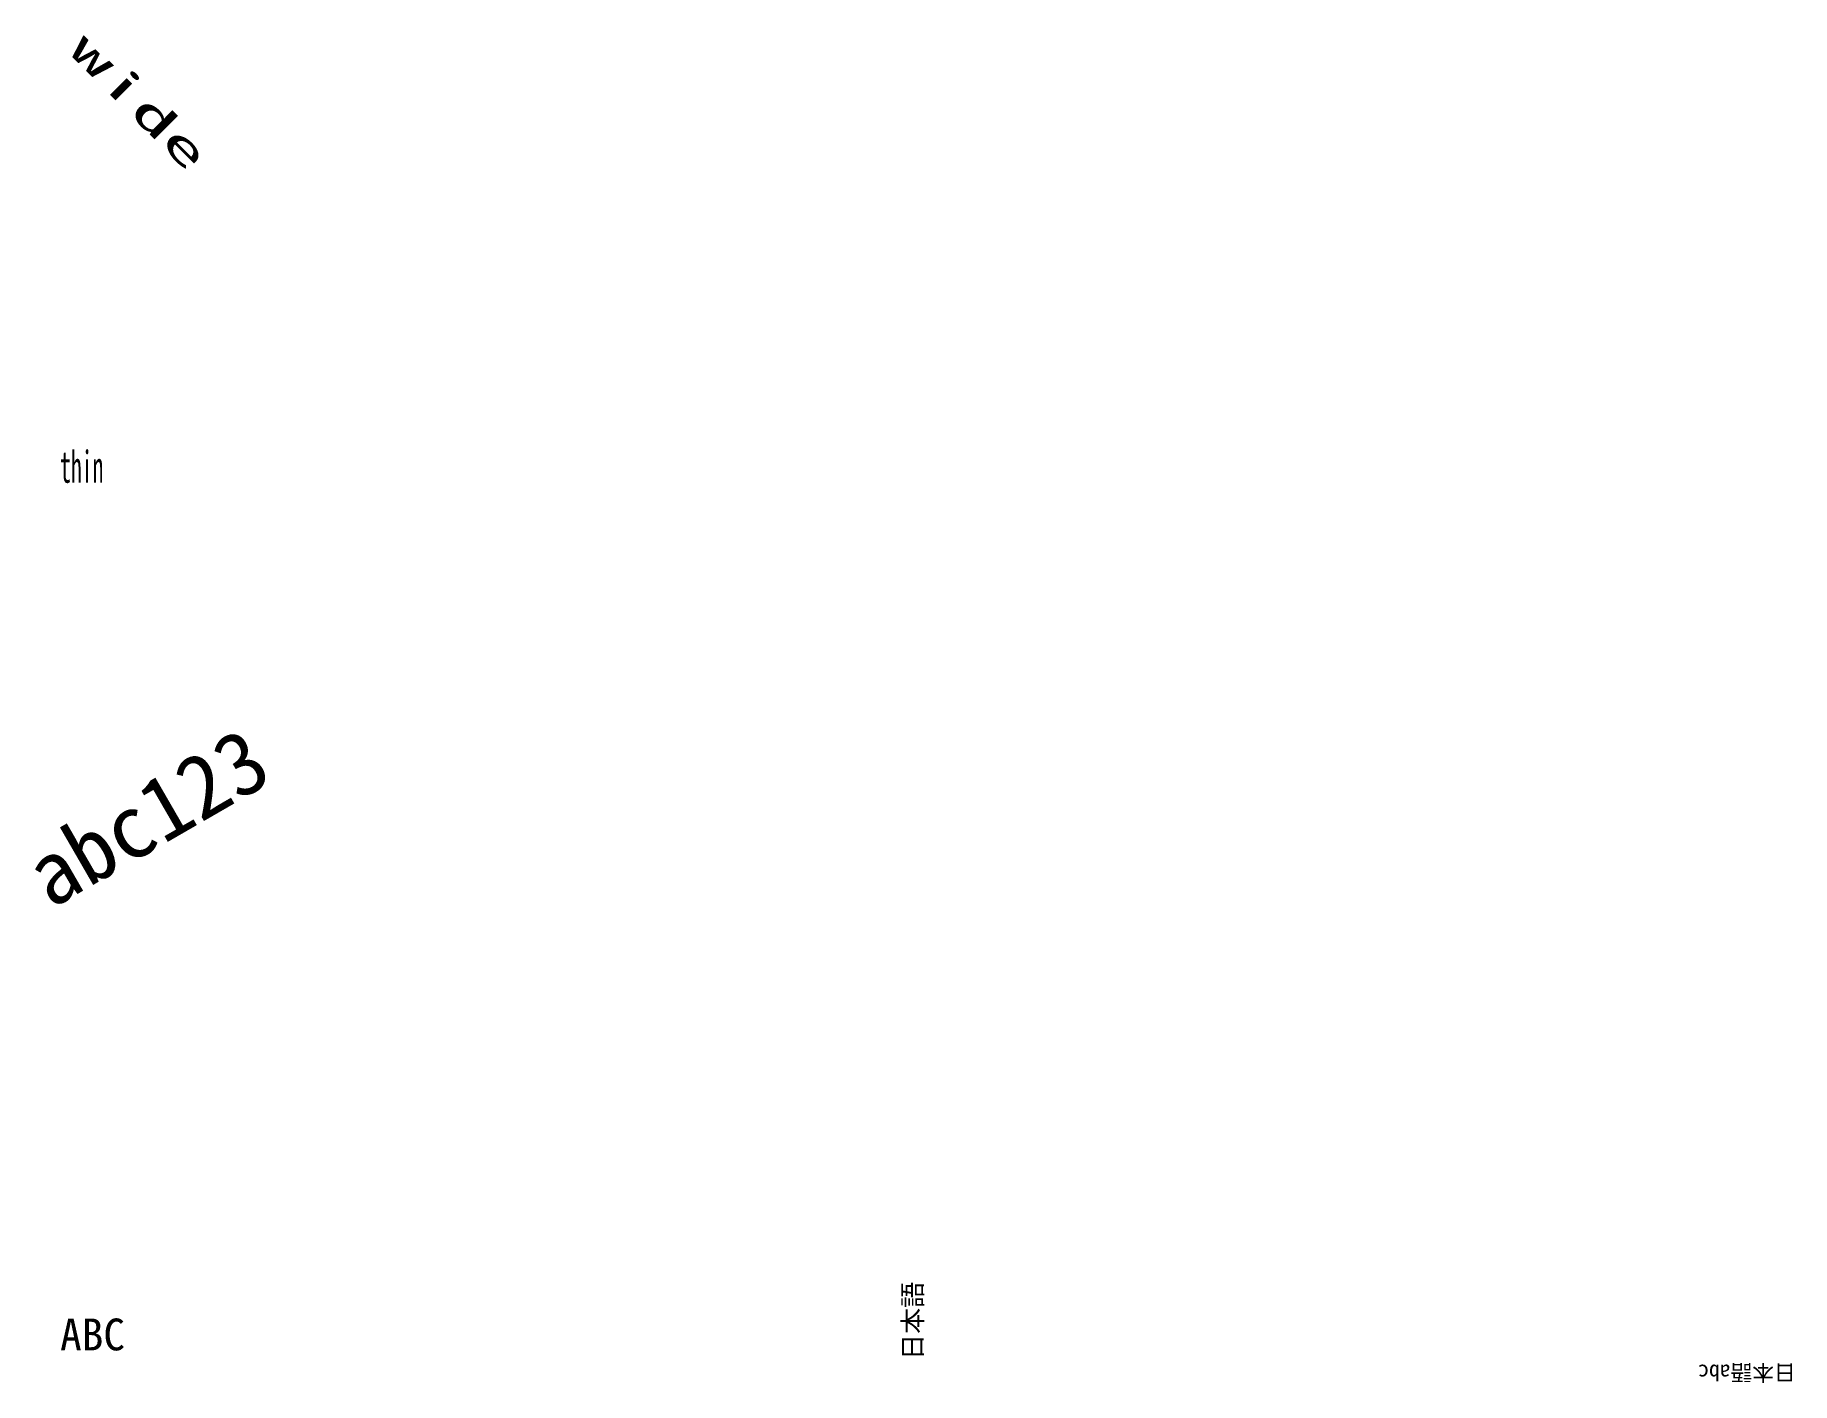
# Model space of a CAD drawing. Units: millimetres at full size, sheet at 1:200. Extents: x -20287 to -44, y 1735 to 17269.
import ezdxf
from ezdxf.enums import TextEntityAlignment as Align

# ---------------------------------------------------------------- set-up
doc = ezdxf.new("R2010")
doc.units = ezdxf.units.MM
doc.header["$LTSCALE"] = 200
doc.layers.add('0-0__本体', color=7, linetype='Continuous')
doc.styles.add('ＭＳ ゴシック', font='')
doc.styles.get('ＭＳ ゴシック').set_extended_font_data('MS Gothic')

msp = doc.modelspace()

# ---------------------------------------------------------------- texts
at = {"layer": '0-0__本体', "style": 'ＭＳ ゴシック', "width": 2}
msp.add_text('wide', height=366.6, rotation=315, dxfattribs=at).set_placement((-20000, 17000), align=Align.BOTTOM_LEFT)
at = {"layer": '0-0__本体', "style": 'ＭＳ ゴシック', "width": 0.5}
msp.add_text('thin', height=366.6, dxfattribs=at).set_placement((-20000, 12000), align=Align.BOTTOM_LEFT)
at = {"layer": '0-0__本体', "style": 'ＭＳ ゴシック'}
for s, height, rotation, p in [('abc123', 733.1, 30, (-20000, 7000)), ('日本語', 219.9, 90, (-10000, 2000)), ('日本語abc', 183.3, 180, (0, 2000))]:
    msp.add_text(s, height=height, rotation=rotation, dxfattribs=at).set_placement(p, align=Align.BOTTOM_LEFT)
msp.add_text('ABC', height=366.6, dxfattribs=at).set_placement((-20000, 2000), align=Align.BOTTOM_LEFT)

doc.saveas('drawing.dxf')
